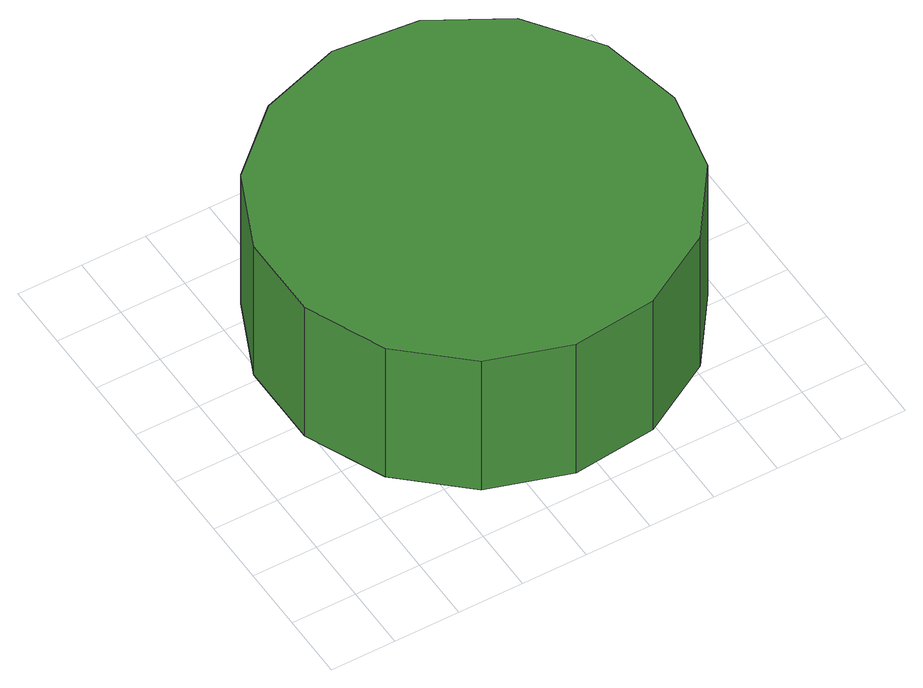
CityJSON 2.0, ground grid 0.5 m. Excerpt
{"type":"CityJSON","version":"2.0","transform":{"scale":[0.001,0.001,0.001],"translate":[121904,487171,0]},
"CityObjects":{
"tree1":{"type":"SolitaryVegetationObject","attributes":{"function":"something"},"geometry":[{"type":"MultiSurface","lod":"1","boundaries":[[[0,1,2,3,4,5,6,7,8,9,10,11,12,13,14]],[[15,16,17,18,19,20,21,22,23,24,25,26,27,28,29]],[[0,29,28,1]],[[1,28,27,2]],[[2,27,26,3]],[[3,26,25,4]],[[4,25,24,5]],[[5,24,23,6]],[[6,23,22,7]],[[7,22,21,8]],[[8,21,20,9]],[[9,20,19,10]],[[10,19,18,11]],[[11,18,17,12]],[[12,17,16,13]],[[13,16,15,14]],[[14,15,29,0]]]}]}
},
"vertices":[
[3563,1727,2247],[3428,2365,2247],[3044,2893,2247],[2479,3219,2247],[1831,3287,2247],[1210,3086,2247],[725,2649,2247],[460,2053,2247],[460,1401,2247],[725,805,2247],[1210,368,2247],[1831,166,2247],[2479,235,2247],[3044,561,2247],[3428,1089,2247],[3428,1089,977],[3044,561,977],[2479,235,977],[1831,166,977],[1210,368,977],[725,805,977],[460,1401,977],[460,2053,977],[725,2649,977],[1210,3086,977],[1831,3287,977],[2479,3219,977],[3044,2893,977],[3428,2365,977],[3563,1727,977]
]}
